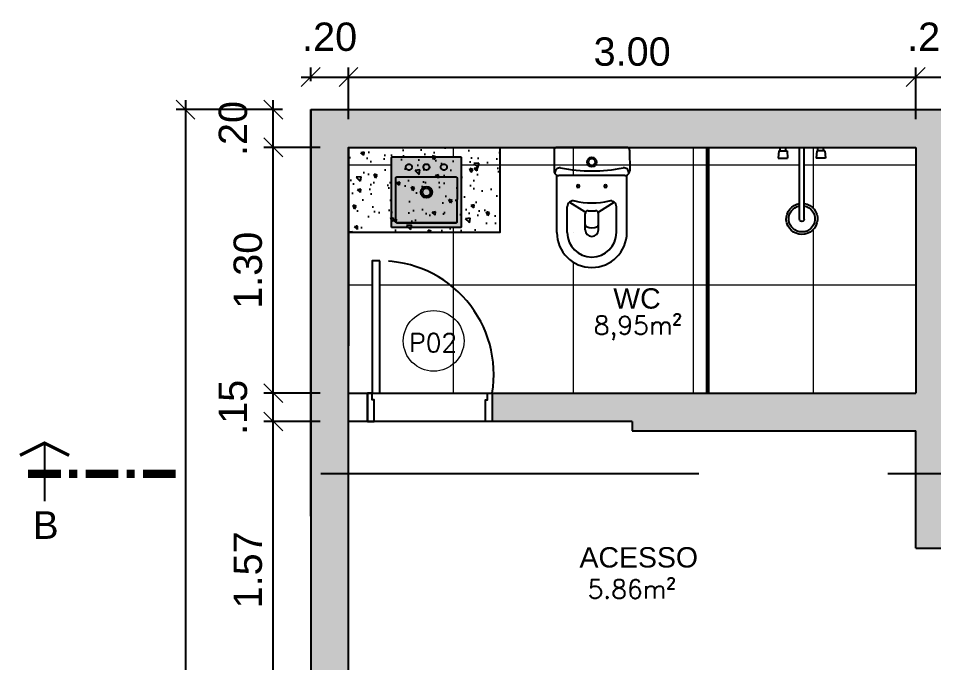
# Model space of a CAD drawing. Header units: metres. Extents: x 1186 to 11427, y -5173 to 11421.
# Drawn here: x 1222.695 to 1227.541, y 1462.62 to 1466.035 of the extents above; entities that cross this region are included whole.
import ezdxf
from ezdxf.enums import TextEntityAlignment as Align

# ---------------------------------------------------------------- set-up
doc = ezdxf.new("R2010")
doc.units = ezdxf.units.M
doc.header["$LTSCALE"] = 8
for name, pattern in [('DASHED', [0.75, 0.5, -0.25]), ('DASHED2', [0.375, 0.25, -0.125]), ('HIDDEN2', [0.1875, 0.125, -0.0625])]:
    doc.linetypes.add(name, pattern=pattern)
doc.layers.get('0').update_dxf_attribs({"lineweight": 5})
for name, color, linetype in [('_Mobiliário', 1, 'Continuous'), ('ARQ-ELEV-SOLID', 254, 'Continuous'), ('ARQ-ELEV6', 1, 'Continuous'), ('ARQ-PAR', 5, 'Continuous'), ('ARQ-PIS', 1, 'Continuous'), ('ARQ-POR', 7, 'Continuous'), ('ARQ-SAN', 253, 'Continuous'), ('ARQ-TEXTO-AMBIENTES-100', 2, 'Continuous')]:
    doc.layers.add(name, color=color, linetype=linetype)
for name, color, linetype, lineweight in [('ARQ-hatch san', 255, 'Continuous', 0), ('ARQ-TEXTO-EQUIPO-50', 7, 'Continuous', 5), ('KIRYA - COTAS', 7, 'Continuous', 5), ('KIRYA - PISO', 7, 'Continuous', 5), ('KIRYA - SÍMBOLO', 7, 'Continuous', 5)]:
    doc.layers.add(name, color=color, linetype=linetype, lineweight=lineweight)
doc.styles.add('EA_60_1-75', font='swissl.ttf', dxfattribs={"height": 0.113})
doc.styles.add('EA_80_1-75', font='swissl.ttf', dxfattribs={"height": 0.15})
doc.styles.add('GA RO 1_50', font='romans.shx', dxfattribs={"height": 0.09})
doc.styles.add('SANS', font='SAS_____.PFB')
doc.styles.get("Standard").update_dxf_attribs({"font": 'arial.ttf'})
doc.dimstyles.new('1-75', dxfattribs={"dimtxt": 0.113, "dimasz": 0.1, "dimexe": 0.05, "dimexo": 0.15, "dimgap": 0.057, "dimtad": 1, "dimzin": 4, "dimdsep": 46, "dimtxsty": 'EA_60_1-75', "dimblk1": 'OBLIQUE', "dimblk2": 'OBLIQUE', "dimsah": 1, "dimcen": 0.09, "dimdle": 0.05, "dimclrd": 144, "dimclre": 144, "dimclrt": 256, "dimadec": 0, "dimazin": 0, "dimtfac": 1, "dimtofl": 0, "dimtmove": 2, "dimatfit": 3, "dimldrblk": 'OBLIQUE', "dimfxl": 1, "dimtolj": 1, "dimtzin": 0, "dimarcsym": 0})

# ---------------------------------------------------------------- blocks, each defined once
blk = doc.blocks.new('BACIA')
at = {"layer": 'ARQ-SAN'}
for p, q in [((-8575.3304, 17786.2668), (-8575.3303, 17785.9635)), ((-8575.2754, 17786.2668), (-8575.2754, 17786.1314)), ((-8575.1804, 17786.2528), (-8575.1804, 17786.1668)), ((-8575.1104, 17786.2528), (-8575.1104, 17786.1668)), ((-8575.0154, 17786.2668), (-8575.0154, 17786.1314)), ((-8574.9604, 17786.2668), (-8574.9603, 17785.9635)), ((-8575.1818, 17786.1568), (-8575.2632, 17786.1073)), ((-8575.1254, 17786.1518), (-8575.1654, 17786.1518)), ((-8575.1089, 17786.1568), (-8575.0282, 17786.1077)), ((-8575.3203, 17785.9658), (-8574.9703, 17785.9658)), ((-8575.3453, 17785.8318), (-8575.3453, 17785.9408)), ((-8574.9453, 17785.8318), (-8574.9453, 17785.9408)), ((-8575.3303, 17785.8168), (-8574.9603, 17785.8168))]:
    blk.add_line(p, q, dxfattribs=at)
for radius in [0.025, 0.018]:
    blk.add_circle((-8575.1453, 17785.894), radius, dxfattribs=at)
for centre, radius, start, end in [((-8575.1454, 17786.2668), 0.185, 0.0016, 180.0016), ((-8575.1454, 17786.2668), 0.13, 0.0016, 180.0016), ((-8575.1454, 17786.2528), 0.035, 0.0016, 180.0016), ((-8575.1454, 17786.1756), 0.0663, 63.6164, 116.3867), ((-8575.1704, 17786.226), 0.01, 116.4013, 180.0016), ((-8575.1204, 17786.226), 0.01, 0.0016, 63.6018), ((-8575.1654, 17786.1668), 0.015, 180.0016, 269.9975), ((-8575.1254, 17786.1668), 0.015, 270.0094, 359.9937), ((-8575.2434, 17786.1314), 0.032, 180.0016, 283.3342), ((-8575.1454, 17785.7178), 0.393, 76.6654, 103.3269), ((-8575.0474, 17786.1314), 0.032, 256.6692, 0.0016), ((-8575.2179, 17786.0218), 0.0075, 90.0016, 270.0016), ((-8575.2179, 17786.0218), 0.0075, 270.0016, 90.0016), ((-8575.0729, 17786.0218), 0.0075, 90.0016, 270.0016), ((-8575.0729, 17786.0218), 0.0075, 270.0016, 90.0016), ((-8575.3203, 17785.9408), 0.025, 89.999, 180.0041), ((-8575.3153, 17785.9501), 0.025, 180.0016, 280.5955), ((-8574.9753, 17785.9501), 0.025, 259.4091, 359.7684), ((-8574.9703, 17785.9408), 0.025, 359.999, 90.0041), ((-8575.1454, 17785.0408), 0.9, 79.4075, 100.5881), ((-8575.3303, 17785.8318), 0.015, 180.0016, 269.9975), ((-8574.9603, 17785.8318), 0.015, 270.0094, 359.9937)]:
    blk.add_arc(centre, radius, start, end, dxfattribs=at)
blk = doc.blocks.new('L73_p')
at = {"layer": 'ARQ-hatch san', "true_color": 0xffffff}
h = blk.add_hatch(color=7, dxfattribs=at)
h.dxf.hatch_style = 2
h.paths.add_polyline_path([(-0.2029, -0.201, 0.414214), (-0.2011, -0.2028), (0.201, -0.2028, 0.414214), (0.2028, -0.201), (0.2028, 0.201, 0.416666), (0.201, 0.2028), (-0.2011, 0.2028, 0.414214), (-0.2029, 0.201)])
h.paths.add_polyline_path([(0.1728, 0.0882, -0.414601), (0.1778, 0.0832), (0.1775, -0.173, -0.413826), (0.173, -0.1775), (-0.1724, -0.1775, -0.06721), (-0.1738, -0.1773), (-0.1749, -0.1769), (-0.1751, -0.1767, -0.054879), (-0.176, -0.176), (-0.176, -0.176), (-0.176, -0.176, -0.066644), (-0.1768, -0.1749), (-0.1773, -0.1738), (-0.1774, -0.1735, -0.052691), (-0.1775, -0.1725), (-0.1778, 0.0832, -0.414578), (-0.1728, 0.0882)], flags=16)
h.paths.add_polyline_path([(-0.1014, 0.1633, -1), (-0.1014, 0.1278, -1)], flags=16)
h.paths.add_polyline_path([(0, 0.1633, -1), (0, 0.1278, -1)], flags=0)
h.paths.add_polyline_path([(0, 0.033, -1), (0, -0.033, -1)], flags=0)
h.paths.add_polyline_path([(0, 0.0226, -1), (0, -0.0226, -1)], flags=0)
h.paths.add_polyline_path([(0.1014, 0.1633, -1), (0.1014, 0.1278, -1)], flags=16)
h.paths.add_polyline_path([(-0.1014, 0.1633, 1), (-0.1014, 0.1278, 1)], flags=0)
h.paths.add_polyline_path([(0, 0.1278, 1), (0, 0.1633, 1)], flags=16)
h.paths.add_polyline_path([(0.1014, 0.1278, 1), (0.1014, 0.1633, 1)], flags=16)
for points in [[(0.201, -0.2028), (-0.2011, -0.2028, -0.414214), (-0.2029, -0.201), (-0.2029, 0.201, -0.414214), (-0.2011, 0.2028), (0.201, 0.2028)], [(-0.1775, -0.1724, 0.414577), (-0.1724, -0.1775)]]:
    blk.add_lwpolyline(points, format="xyb")
at = {"linetype": 'DASHED'}
for points in [[(-0.1014, 0.1633, 1), (-0.1014, 0.1278, 1)], [(0.1014, 0.1633, 1), (0.1014, 0.1278, 1)]]:
    blk.add_lwpolyline(points, format="xyb", close=True, dxfattribs=at)
for points in [[(0, 0.1633, 1), (0, 0.1278, 1)], [(0.2028, 0.201, 0.414214), (0.201, 0.2028, -0.414214)], [(-0.1724, -0.1775), (0.173, -0.1775, 0.413827), (0.1775, -0.173), (0.1778, 0.0832, 0.414601), (0.1728, 0.0882), (-0.1728, 0.0882, 0.414577), (-0.1778, 0.0832), (-0.1775, -0.1724), (-0.1774, -0.1735), (-0.1772, -0.1742), (-0.1769, -0.1749), (-0.176, -0.176), (-0.1751, -0.1767), (-0.1745, -0.177), (-0.1738, -0.1773)], [(0, 0.033, 1), (0, -0.033, 1)], [(0, 0.0226, 1), (0, -0.0226, 1)], [(0.2028, -0.201, -0.414214), (0.201, -0.2028, 0.414214)]]:
    blk.add_lwpolyline(points, format="xyb", close=True)
for points in [[(0.2028, -0.201), (0.2028, 0.201)], [(0.1724, -0.1775), (-0.1724, -0.1775)]]:
    blk.add_lwpolyline(points)
blk = doc.blocks.new('CHUVEIRO')
at = {"layer": 'ARQ-SAN'}
for p, q in [((-8578.802, 17789.5446), (-8578.8191, 17789.5446)), ((-8578.802, 17789.5514), (-8578.762, 17789.5548)), ((-8578.802, 17789.5514), (-8578.802, 17789.5077)), ((-8578.762, 17789.5548), (-8578.762, 17789.5049)), ((-8578.802, 17789.5146), (-8578.8191, 17789.5146)), ((-8578.802, 17789.5077), (-8578.762, 17789.5049)), ((-8578.4394, 17789.4418), (-8578.8194, 17789.4418)), ((-8578.4394, 17789.4174), (-8578.8194, 17789.4174)), ((-8578.802, 17789.3446), (-8578.8191, 17789.3446)), ((-8578.802, 17789.3514), (-8578.762, 17789.3542)), ((-8578.802, 17789.3078), (-8578.802, 17789.3514)), ((-8578.762, 17789.3044), (-8578.762, 17789.3542)), ((-8578.802, 17789.3146), (-8578.8191, 17789.3146)), ((-8578.802, 17789.3078), (-8578.762, 17789.3044))]:
    blk.add_line(p, q, dxfattribs=at)
blk.add_lwpolyline([(-8578.8194, 17789.4418), (-8578.8194, 17789.4174)], dxfattribs=at)
for centre, radius, start, end in [((-8578.4416, 17789.4296), 0.0825, 188.4801, 171.5199), ((-8578.4416, 17789.4296), 0.0693, 190.118, 169.882), ((-8578.4394, 17789.4296), 0.0122, 270, 90)]:
    blk.add_arc(centre, radius, start, end, dxfattribs=at)
blk = doc.blocks.new('Ind-corte05')
blk.add_line((0.352, 1.5), (-0.312, 1.5))
for points, const_width in [([(0.211, 1.781), (0.352, 1.5), (0.211, 1.219)], 0.0375), ([(0, 1.688), (0, 1.312)], 0.0938), ([(0, 1.219), (0, 1.125)], 0.0938), ([(0, 1.031), (0, 0.656)], 0.0938), ([(0, 0.562), (0, 0.469)], 0.0938), ([(0, 0.375), (0, 0)], 0.0938)]:
    blk.add_lwpolyline(points, dxfattribs=dict(const_width=const_width))
at = {"color": 4, "style": 'SANS'}
blk.add_attdef('CORTE', text='', height=0.5, rotation=90, dxfattribs=at).set_placement((-0.391, 1.5), align=Align.CENTER)
blk = doc.blocks.new('_OBLIQUE')
at = {"color": 0, "linetype": 'ByBlock'}
blk.add_line((-0.5, -0.5), (0.5, 0.5), dxfattribs=at)
blk = doc.blocks.new('*D364')
at = {"layer": 'Defpoints', "color": 0, "transparency": 16777216}
for p in [(1224.0431, 1463.9015), (1224.4411, 1463.9015), (1224.4411, 1462.3316)]:
    blk.add_point(p, dxfattribs=at)
at = {"layer": 'KIRYA - COTAS', "color": 144, "lineweight": -2, "transparency": 16777216}
for p, q in [((1224.0431, 1462.2816), (1224.0431, 1463.9515)), ((1224.2911, 1463.9015), (1223.9931, 1463.9015)), ((1224.2911, 1462.3316), (1223.9931, 1462.3316))]:
    blk.add_line(p, q, dxfattribs=at)
at = {"layer": 'KIRYA - COTAS', "color": 144, "lineweight": -2, "transparency": 16777216, "xscale": 0.1, "yscale": 0.1, "zscale": 0.1}
for p, rotation in [((1224.0431, 1463.9015), 90), ((1224.0431, 1462.3316), 270)]:
    blk.add_blockref('_OBLIQUE', p, dxfattribs=dict(at, rotation=rotation))
at = {"layer": 'KIRYA - COTAS', "transparency": 16777216, "insert": (1223.909, 1463.1165), "char_height": 0.15, "attachment_point": 5, "rotation": 90, "style": 'EA_80_1-75'}
blk.add_mtext('\\A1;1.57', dxfattribs=at)
blk = doc.blocks.new('*D365')
at = {"layer": 'Defpoints', "color": 0, "transparency": 16777216}
for p in [(1224.0431, 1464.0516), (1224.4411, 1464.0516), (1224.4411, 1463.9015)]:
    blk.add_point(p, dxfattribs=at)
at = {"layer": 'KIRYA - COTAS', "color": 144, "lineweight": -2, "transparency": 16777216}
for p, q in [((1224.0431, 1463.8515), (1224.0431, 1464.1016)), ((1224.2911, 1464.0516), (1223.9931, 1464.0516)), ((1224.2911, 1463.9015), (1223.9931, 1463.9015))]:
    blk.add_line(p, q, dxfattribs=at)
at = {"layer": 'KIRYA - COTAS', "color": 144, "lineweight": -2, "transparency": 16777216, "xscale": 0.1, "yscale": 0.1, "zscale": 0.1}
for p, rotation in [((1224.0431, 1464.0516), 90), ((1224.0431, 1463.9015), 270)]:
    blk.add_blockref('_OBLIQUE', p, dxfattribs=dict(at, rotation=rotation))
at = {"layer": 'KIRYA - COTAS', "transparency": 16777216, "insert": (1223.8305, 1463.9765), "char_height": 0.15, "attachment_point": 5, "rotation": 90, "style": 'EA_80_1-75'}
blk.add_mtext('\\A1;.15', dxfattribs=at)
blk = doc.blocks.new('*D366')
at = {"layer": 'Defpoints', "color": 0, "transparency": 16777216}
for p in [(1224.0431, 1465.3516), (1224.4411, 1465.3516), (1224.4411, 1464.0516)]:
    blk.add_point(p, dxfattribs=at)
at = {"layer": 'KIRYA - COTAS', "color": 144, "lineweight": -2, "transparency": 16777216}
for p, q in [((1224.0431, 1464.0016), (1224.0431, 1465.4016)), ((1224.2911, 1465.3516), (1223.9931, 1465.3516)), ((1224.2911, 1464.0516), (1223.9931, 1464.0516))]:
    blk.add_line(p, q, dxfattribs=at)
at = {"layer": 'KIRYA - COTAS', "color": 144, "lineweight": -2, "transparency": 16777216, "xscale": 0.1, "yscale": 0.1, "zscale": 0.1}
for p, rotation in [((1224.0431, 1465.3516), 90), ((1224.0431, 1464.0516), 270)]:
    blk.add_blockref('_OBLIQUE', p, dxfattribs=dict(at, rotation=rotation))
at = {"layer": 'KIRYA - COTAS', "transparency": 16777216, "insert": (1223.909, 1464.7016), "char_height": 0.15, "attachment_point": 5, "rotation": 90, "style": 'EA_80_1-75'}
blk.add_mtext('\\A1;1.30', dxfattribs=at)
blk = doc.blocks.new('*D367')
at = {"layer": 'Defpoints', "color": 0, "transparency": 16777216}
for p in [(1224.0431, 1465.5516), (1224.2411, 1465.5516), (1224.4411, 1465.3516)]:
    blk.add_point(p, dxfattribs=at)
at = {"layer": 'KIRYA - COTAS', "color": 144, "lineweight": -2, "transparency": 16777216}
for p, q in [((1224.0431, 1465.3016), (1224.0431, 1465.6016)), ((1224.0911, 1465.5516), (1223.9931, 1465.5516)), ((1224.2911, 1465.3516), (1223.9931, 1465.3516))]:
    blk.add_line(p, q, dxfattribs=at)
at = {"layer": 'KIRYA - COTAS', "color": 144, "lineweight": -2, "transparency": 16777216, "xscale": 0.1, "yscale": 0.1, "zscale": 0.1}
for p, rotation in [((1224.0431, 1465.5516), 90), ((1224.0431, 1465.3516), 270)]:
    blk.add_blockref('_OBLIQUE', p, dxfattribs=dict(at, rotation=rotation))
at = {"layer": 'KIRYA - COTAS', "transparency": 16777216, "insert": (1223.8305, 1465.4516), "char_height": 0.15, "attachment_point": 5, "rotation": 90, "style": 'EA_80_1-75'}
blk.add_mtext('\\A1;.20', dxfattribs=at)
blk = doc.blocks.new('*D304')
at = {"layer": 'Defpoints', "color": 0, "transparency": 16777216}
for p in [(1224.2411, 1465.5516), (1223.5788, 1458.0816), (1224.2411, 1458.0816)]:
    blk.add_point(p, dxfattribs=at)
at = {"layer": 'KIRYA - COTAS', "color": 144, "lineweight": -2, "transparency": 16777216}
for p, q in [((1223.5788, 1465.6016), (1223.5788, 1458.0316)), ((1224.0911, 1465.5516), (1223.5288, 1465.5516)), ((1224.0911, 1458.0816), (1223.5288, 1458.0816))]:
    blk.add_line(p, q, dxfattribs=at)
at = {"layer": 'KIRYA - COTAS', "color": 144, "lineweight": -2, "transparency": 16777216, "xscale": 0.1, "yscale": 0.1, "zscale": 0.1}
for p, rotation in [((1223.5788, 1465.5516), 90), ((1223.5788, 1458.0816), 270)]:
    blk.add_blockref('_OBLIQUE', p, dxfattribs=dict(at, rotation=rotation))
at = {"layer": 'KIRYA - COTAS', "transparency": 16777216, "insert": (1223.4468, 1461.8166), "char_height": 0.15, "attachment_point": 5, "rotation": 90, "style": 'EA_80_1-75'}
blk.add_mtext('\\A1;7.47', dxfattribs=at)
blk = doc.blocks.new('*D305')
at = {"layer": 'Defpoints', "color": 0, "transparency": 16777216}
for p in [(1224.4411, 1465.7236), (1224.2411, 1465.5516), (1224.4411, 1465.3516)]:
    blk.add_point(p, dxfattribs=at)
at = {"layer": 'KIRYA - COTAS', "color": 144, "lineweight": -2, "transparency": 16777216}
for p, q in [((1224.2411, 1465.7016), (1224.2411, 1465.7736)), ((1224.4411, 1465.5016), (1224.4411, 1465.7736)), ((1224.1911, 1465.7236), (1224.4911, 1465.7236))]:
    blk.add_line(p, q, dxfattribs=at)
at = {"layer": 'KIRYA - COTAS', "color": 144, "lineweight": -2, "transparency": 16777216, "xscale": 0.1, "yscale": 0.1, "zscale": 0.1, "rotation": 180}
blk.add_blockref('_OBLIQUE', (1224.2411, 1465.7236), dxfattribs=at)
at = {"layer": 'KIRYA - COTAS', "color": 144, "lineweight": -2, "transparency": 16777216, "xscale": 0.1, "yscale": 0.1, "zscale": 0.1}
blk.add_blockref('_OBLIQUE', (1224.4411, 1465.7236), dxfattribs=at)
at = {"layer": 'KIRYA - COTAS', "transparency": 16777216, "insert": (1224.3411, 1465.9362), "char_height": 0.15, "attachment_point": 5, "style": 'EA_80_1-75'}
blk.add_mtext('\\A1;.20', dxfattribs=at)
blk = doc.blocks.new('*D396')
at = {"layer": 'Defpoints', "color": 0, "transparency": 16777216}
for p in [(1227.4411, 1465.7236), (1224.4411, 1465.3516), (1227.4411, 1465.3516)]:
    blk.add_point(p, dxfattribs=at)
at = {"layer": 'KIRYA - COTAS', "color": 144, "lineweight": -2, "transparency": 16777216}
for p, q in [((1224.4411, 1465.5016), (1224.4411, 1465.7736)), ((1227.4411, 1465.5016), (1227.4411, 1465.7736)), ((1224.3911, 1465.7236), (1227.4911, 1465.7236))]:
    blk.add_line(p, q, dxfattribs=at)
at = {"layer": 'KIRYA - COTAS', "color": 144, "lineweight": -2, "transparency": 16777216, "xscale": 0.1, "yscale": 0.1, "zscale": 0.1, "rotation": 180}
blk.add_blockref('_OBLIQUE', (1224.4411, 1465.7236), dxfattribs=at)
at = {"layer": 'KIRYA - COTAS', "color": 144, "lineweight": -2, "transparency": 16777216, "xscale": 0.1, "yscale": 0.1, "zscale": 0.1}
blk.add_blockref('_OBLIQUE', (1227.4411, 1465.7236), dxfattribs=at)
at = {"layer": 'KIRYA - COTAS', "transparency": 16777216, "insert": (1225.9411, 1465.8577), "char_height": 0.15, "attachment_point": 5, "style": 'EA_80_1-75'}
blk.add_mtext('\\A1;3.00', dxfattribs=at)
blk = doc.blocks.new('*D397')
at = {"layer": 'Defpoints', "color": 0, "transparency": 16777216}
for p in [(1227.6411, 1465.7236), (1227.4411, 1465.3516), (1227.6411, 1465.3516)]:
    blk.add_point(p, dxfattribs=at)
at = {"layer": 'KIRYA - COTAS', "color": 144, "lineweight": -2, "transparency": 16777216}
for p, q in [((1227.4411, 1465.5016), (1227.4411, 1465.7736)), ((1227.6411, 1465.5016), (1227.6411, 1465.7736)), ((1227.3911, 1465.7236), (1227.6911, 1465.7236))]:
    blk.add_line(p, q, dxfattribs=at)
at = {"layer": 'KIRYA - COTAS', "color": 144, "lineweight": -2, "transparency": 16777216, "xscale": 0.1, "yscale": 0.1, "zscale": 0.1, "rotation": 180}
blk.add_blockref('_OBLIQUE', (1227.4411, 1465.7236), dxfattribs=at)
at = {"layer": 'KIRYA - COTAS', "color": 144, "lineweight": -2, "transparency": 16777216, "xscale": 0.1, "yscale": 0.1, "zscale": 0.1}
blk.add_blockref('_OBLIQUE', (1227.6411, 1465.7236), dxfattribs=at)
at = {"layer": 'KIRYA - COTAS', "transparency": 16777216, "insert": (1227.5411, 1465.9362), "char_height": 0.15, "attachment_point": 5, "style": 'EA_80_1-75'}
blk.add_mtext('\\A1;.20', dxfattribs=at)

msp = doc.modelspace()

# ---------------------------------------------------------------- hatches: boundary and pattern name
at = {"true_color": 0x939598}
h = msp.add_hatch(color=252, dxfattribs=at)
h.dxf.hatch_style = 1
h.paths.add_polyline_path([(1224.4411, 1463.625), (1224.2411, 1463.625), (1224.2411, 1462.5316), (1224.4411, 1462.5316)])
h.paths.add_polyline_path([(1224.4411, 1465.3515), (1224.4411, 1465.5516), (1224.2411, 1465.5516), (1224.2411, 1463.625), (1224.4411, 1463.625)])
h.paths.add_polyline_path([(1232.3882, 1463.563), (1233.707, 1463.563), (1233.707, 1463.9962), (1232.3882, 1463.9962)], flags=9)
h.paths.add_polyline_path([(1232.2498, 1463.8827), (1233.7706, 1463.8827), (1233.7706, 1464.3501), (1232.2498, 1464.3501)], flags=9)
h.paths.add_polyline_path([(1230.7567, 1459.7876), (1232.1041, 1459.7876), (1232.1041, 1460.2208), (1230.7567, 1460.2208)], flags=9)
h.paths.add_polyline_path([(1230.7304, 1460.1073), (1232.0479, 1460.1073), (1232.0479, 1460.5747), (1230.7304, 1460.5747)], flags=9)
h.paths.add_polyline_path([(1225.3819, 1459.6717), (1226.7007, 1459.6717), (1226.7007, 1460.105), (1225.3819, 1460.105)], flags=9)
h.paths.add_polyline_path([(1225.3089, 1459.9915), (1226.6264, 1459.9915), (1226.6264, 1460.4589), (1225.3089, 1460.4589)], flags=9)
h.paths.add_polyline_path([(1228.836, 1463.836), (1229.9924, 1463.836), (1229.9924, 1464.2693), (1228.836, 1464.2693)], flags=9)
h.paths.add_polyline_path([(1228.9381, 1464.1558), (1229.9155, 1464.1558), (1229.9155, 1464.6232), (1228.9381, 1464.6232)], flags=9)
h = msp.add_hatch(color=252, dxfattribs=at)
h.dxf.hatch_style = 1
h.paths.add_polyline_path([(1234.9711, 1465.5516), (1224.4411, 1465.5516), (1224.4411, 1465.3515), (1225.2411, 1465.3515), (1225.9411, 1465.3515), (1226.8266, 1465.3515), (1226.8266, 1465.3515), (1226.851, 1465.3515), (1227.4411, 1465.3515), (1227.4411, 1464.0515), (1225.9411, 1464.0515), (1225.2011, 1464.0515), (1225.2011, 1463.9015), (1225.9411, 1463.9015), (1225.9411, 1463.8516), (1227.4411, 1463.8516), (1227.4411, 1463.2316), (1228.8011, 1463.2316), (1228.8011, 1463.1916), (1228.9511, 1463.1915), (1228.9511, 1463.3816), (1227.6411, 1463.3816), (1227.6411, 1464.6656), (1227.6411, 1465.3515), (1231.0611, 1465.3515), (1231.0611, 1462.3315), (1228.9511, 1462.3315), (1228.9511, 1462.4316), (1228.8011, 1462.4316), (1228.8011, 1462.3315), (1228.4611, 1462.3315), (1228.4611, 1462.1315), (1228.4611, 1462.1315), (1228.4611, 1462.3315), (1228.4261, 1462.3315), (1228.4261, 1462.1675), (1228.4361, 1462.1675), (1228.4361, 1462.1315), (1228.4461, 1462.1315), (1228.4611, 1462.1315), (1228.4611, 1462.3315), (1228.4611, 1462.3315), (1228.4611, 1462.1315), (1233.9511, 1462.1315), (1233.9511, 1462.3315), (1233.9511, 1462.3315), (1233.9511, 1462.1315), (1233.9861, 1462.1315), (1233.9861, 1462.2956), (1233.9761, 1462.2956), (1233.9761, 1462.3316), (1233.9661, 1462.3315), (1233.9511, 1462.3315), (1233.9511, 1462.1315), (1233.9511, 1462.1315), (1233.9511, 1462.3315), (1231.2611, 1462.3315), (1231.2611, 1465.3515), (1234.7711, 1465.3515), (1234.7711, 1462.3315), (1234.6711, 1462.3315), (1234.6711, 1462.1315), (1234.7711, 1462.1315), (1234.7711, 1459.2415), (1234.9711, 1459.2415), (1234.9711, 1459.2415), (1234.7711, 1459.2415), (1234.7711, 1459.2415), (1234.807, 1459.2415), (1234.807, 1459.2415), (1234.9711, 1459.2415), (1234.9711, 1459.2415), (1234.7711, 1459.2415), (1234.7711, 1459.2415), (1234.9711, 1459.2415), (1234.9711, 1461.0816)])
at = {"layer": 'ARQ-SAN', "ltscale": 0.2}
h = msp.add_hatch(dxfattribs=at)
h.set_pattern_fill('AR-CONC', color=256, scale=0.027333, angle=450)
h.set_pattern_definition([(140, (2237.53049, 3902.32986), (0.017151763, 0.196045549), [0.020499418, -0.225493597]), (85, (2237.53049, 3902.32986), (-0.205593345, -0.037924288), [0.016399534, -0.180394877]), (190.4514445, (2237.53192, 3902.3462), (-0.18844158, 0.158121261), [0.017421824, -0.191640069]), (136.1842, (2237.47582, 3902.32986), (0.045240652, 0.291704347), [0.030749127, -0.338240395]), (186.635635, (2237.4796, 3902.35417), (-0.266251523, 0.25546701), [0.02613275, -0.287460265]), (81.184164, (2237.47582, 3902.32986), (-0.266251523, 0.25546701), [0.0245993, -0.270592316]), (111, (2237.48949, 3902.3572), (0.110046038, 0.163149961), [0.020499418, -0.225493597]), (56, (2237.48949, 3902.3572), (-0.19820205, 0.066504302), [0.016399534, -0.180394877]), (161.451445, (2237.49866, 3902.3708), (-0.088156012, 0.229654261), [0.017421824, -0.191640069]), (127.5, (2237.53049, 3902.329865), (-0.0909884029, 0.0033235994), [0, -0.1782082727, 0, -0.183128133, 0, -0.181078191]), (97.5, (2237.53049, 3902.32986), (-0.1078028066, 0.0719036317), [0, -0.1044103684, 0, -0.174108389, 0, -0.069014707]), (57.5, (2237.53049, 3902.26891), (0.0061648232, 0.1459073225), [0, -0.068331393, 0, -0.213193946, 0, -0.2828919667]), (47.5, (2237.53049, 3902.24158), (-0.0273612515, 0.159399693), [0, -0.088830811, 0, -0.141582646, 0, -0.200894295])])
h.paths.add_polyline_path([(1224.4406, 1464.9016), (1225.2406, 1464.9016), (1225.2417, 1465.3515), (1224.4417, 1465.3515)])
at = {"layer": 'KIRYA - PISO', "true_color": 0x939598}
h = msp.add_hatch(dxfattribs=at)
h.set_pattern_fill('ANSI37', color=252, scale=0.2, angle=-45)
h.set_pattern_definition([(0, (-3357.1643, 326.70425), (2e-16, 0.635), []), (90, (-3357.1643, 326.70425), (-0.635, 2e-16), [])])
edge = h.paths.add_edge_path()
edge.add_line((1227.4411, 1465.3515), (1226.9538, 1465.3515))
edge.add_line((1226.9538, 1465.3515), (1226.9538, 1465.3341))
edge.add_line((1226.9538, 1465.3341), (1226.9606, 1465.3341))
edge.add_line((1226.9606, 1465.3341), (1226.964, 1465.2941))
edge.add_line((1226.964, 1465.2941), (1226.9141, 1465.2941))
edge.add_line((1226.9141, 1465.2941), (1226.9169, 1465.3341))
edge.add_line((1226.9169, 1465.3341), (1226.9238, 1465.3341))
edge.add_line((1226.9238, 1465.3341), (1226.9238, 1465.3515))
edge.add_line((1226.9238, 1465.3515), (1226.851, 1465.3515))
edge.add_line((1226.851, 1465.3515), (1226.851, 1465.0553))
edge.add_arc((1226.8388, 1464.9737), 0.0825, -261.5205, 81.5193, ccw=False)
edge.add_line((1226.8266, 1465.0553), (1226.8266, 1465.3515))
edge.add_line((1226.8266, 1465.3515), (1226.7538, 1465.3515))
edge.add_line((1226.7538, 1465.3515), (1226.7538, 1465.3341))
edge.add_line((1226.7538, 1465.3341), (1226.7606, 1465.3341))
edge.add_line((1226.7606, 1465.3341), (1226.7634, 1465.2941))
edge.add_line((1226.7634, 1465.2941), (1226.7136, 1465.2941))
edge.add_line((1226.7136, 1465.2941), (1226.717, 1465.3341))
edge.add_line((1226.717, 1465.3341), (1226.7238, 1465.3341))
edge.add_line((1226.7238, 1465.3341), (1226.7238, 1465.3515))
edge.add_line((1226.7238, 1465.3515), (1226.2895, 1465.3515))
edge.add_line((1226.2895, 1465.3515), (1226.2895, 1464.0515))
edge.add_line((1226.2895, 1464.0515), (1227.4411, 1464.0515))
edge.add_line((1227.4411, 1464.0515), (1227.4411, 1465.3515))
h.paths.add_polyline_path([(1225.9411, 1465.3515), (1226.2895, 1465.3515), (1226.2895, 1464.0515), (1225.9411, 1464.0515), (1225.3011, 1464.0515), (1225.3011, 1463.9015), (1225.3011, 1463.9195), (1225.3011, 1464.0335), (1225.2761, 1464.0156), (1225.2761, 1464.0512), (1224.5661, 1464.0418), (1224.5661, 1464.0157), (1224.5411, 1464.0157), (1224.5411, 1464.0515), (1224.4411, 1464.0515), (1224.4411, 1465.3515), (1225.2411, 1465.3515)])
edge = h.paths.add_edge_path(flags=16)
edge.add_line((1225.5431, 1464.9015), (1225.5431, 1465.2046))
edge.add_arc((1225.5531, 1465.2275), 0.025, 246.4278, 270.0043)
edge.add_line((1225.5531, 1465.2025), (1225.9031, 1465.2026))
edge.add_arc((1225.9031, 1465.2276), 0.025, 270.0043, 293.5808)
edge.add_line((1225.9131, 1465.2047), (1225.9131, 1464.9016))
edge.add_arc((1225.7281, 1464.9016), 0.185, -179.9957, 0.0043, ccw=False)
edge = h.paths.add_edge_path(flags=0)
edge.add_line((1225.5981, 1464.9015), (1225.5981, 1465.037))
edge.add_arc((1225.6301, 1465.037), 0.032, 76.6657, 180.0169, ccw=False)
edge.add_arc((1225.7281, 1465.4506), 0.393, 256.6687, 283.2275)
edge.add_arc((1225.8261, 1465.037), 0.032, 0.0043, 104.5946, ccw=False)
edge.add_line((1225.8581, 1465.037), (1225.8581, 1465.037))
edge.add_line((1225.8581, 1465.037), (1225.8581, 1464.9016))
edge.add_arc((1225.7281, 1464.9016), 0.13, -179.9957, 0.0043, ccw=False)
edge = h.paths.add_edge_path(flags=0)
edge.add_line((1225.6931, 1464.9155), (1225.6931, 1465.0015))
edge.add_arc((1225.7081, 1465.0015), 0.015, 90.0239, 180.0239, ccw=False)
edge.add_line((1225.7081, 1465.0166), (1225.7478, 1465.0166))
edge.add_arc((1225.7481, 1465.0016), 0.015, 0.0043, 91.0325, ccw=False)
edge.add_line((1225.7631, 1465.0016), (1225.7631, 1464.9156))
edge.add_arc((1225.7281, 1464.9156), 0.035, -179.9957, 0.0059, ccw=False)
edge = h.paths.add_edge_path(flags=0)
edge.add_arc((1225.8006, 1465.1466), 0.0075, 0, 360)
edge = h.paths.add_edge_path(flags=0)
edge.add_arc((1225.6556, 1465.1465), 0.0075, 0, 360)
edge = h.paths.add_edge_path(flags=16)
edge.add_arc((1225.7281, 1465.2744), 0.025, 0, 360)
edge = h.paths.add_edge_path(flags=16)
edge.add_arc((1225.7281, 1465.2744), 0.018, 0, 360)
edge = h.paths.add_edge_path(flags=16)
edge.add_line((1225.0378, 1464.9317), (1225.0378, 1465.298))
edge.add_arc((1225.0361, 1465.298), 0.00164, 0, 90)
edge.add_line((1225.0361, 1465.2996), (1224.6698, 1465.2996))
edge.add_arc((1224.6698, 1465.298), 0.00164, 90.4793, 180)
edge.add_line((1224.6682, 1465.298), (1224.6682, 1464.9317))
edge.add_arc((1224.6698, 1464.9317), 0.00164, 180, 270)
edge.add_line((1224.6698, 1464.93), (1225.0361, 1464.93))
edge.add_arc((1225.0361, 1464.9317), 0.00164, 270, 360)
h.paths.add_polyline_path([(1224.6959, 1464.9531), (1224.6913, 1464.9531), (1224.6909, 1465.1952), (1225.015, 1465.1952), (1225.0147, 1464.9531)], flags=0)
edge = h.paths.add_edge_path(flags=0)
edge.add_arc((1224.9453, 1465.2474), 0.0162, 0, 360)
edge = h.paths.add_edge_path(flags=0)
edge.add_arc((1224.853, 1465.1148), 0.03, 0, 360)
edge = h.paths.add_edge_path(flags=0)
edge.add_arc((1224.853, 1465.1148), 0.0206, 0, 360)
edge = h.paths.add_edge_path(flags=0)
edge.add_arc((1224.853, 1465.2474), 0.0162, 0, 360)
edge = h.paths.add_edge_path(flags=0)
edge.add_arc((1224.7606, 1465.2474), 0.0162, 0, 360)
h.paths.add_polyline_path([(1224.6061, 1464.0515), (1224.5661, 1464.0515), (1224.5661, 1464.7513), (1224.6061, 1464.7513)], flags=16)

# ---------------------------------------------------------------- linework, layer by layer
at = {"layer": 'ARQ-ELEV-SOLID', "linetype": 'DASHED2'}
msp.add_line((1235.294, 1463.625), (1223.5265, 1463.625), dxfattribs=at)
at = {"layer": 'ARQ-ELEV6'}
msp.add_lwpolyline([(1224.5411, 1464.0515), (1225.2011, 1464.0515), (1225.2011, 1463.9015), (1224.5411, 1463.9015)], close=True, dxfattribs=at)
at = {"layer": 'ARQ-PAR'}
for p, q in [((1224.2411, 1463.4016), (1224.2411, 1465.5516)), ((1224.2411, 1465.5516), (1224.2411, 1462.5316)), ((1224.2411, 1465.5516), (1234.9711, 1465.5516)), ((1224.4411, 1462.5316), (1224.4411, 1465.3515)), ((1224.4411, 1465.3515), (1225.9411, 1465.3515)), ((1224.4411, 1465.3515), (1224.4411, 1464.3016)), ((1225.9411, 1465.3515), (1227.4411, 1465.3515)), ((1227.4411, 1465.3515), (1227.4411, 1464.0515)), ((1224.5411, 1463.9015), (1224.5411, 1464.0415)), ((1225.9411, 1464.0515), (1227.4411, 1464.0515)), ((1225.9411, 1463.9015), (1225.9411, 1463.8516)), ((1225.9411, 1463.8516), (1227.4411, 1463.8516)), ((1227.4411, 1463.2316), (1227.4411, 1463.8516)), ((1227.4411, 1463.2316), (1228.8011, 1463.2316))]:
    msp.add_line(p, q, dxfattribs=at)
for points in [[(1224.5761, 1463.9015), (1224.4411, 1463.9015), (1224.4411, 1464.0515), (1224.6061, 1464.0515)], [(1225.2011, 1464.0515), (1225.9411, 1464.0515)], [(1225.9411, 1463.9015), (1225.2011, 1463.9015)]]:
    msp.add_lwpolyline(points, dxfattribs=at)
at = {"layer": 'ARQ-PIS'}
for p, q in [((1226.3346, 1465.3515), (1226.3346, 1464.0515)), ((1226.3446, 1465.3515), (1226.3446, 1464.0515))]:
    msp.add_line(p, q, dxfattribs=at)
at = {"layer": 'ARQ-POR'}
msp.add_lwpolyline([(1224.6061, 1464.7513), (1224.5661, 1464.7513), (1224.5661, 1464.0515), (1224.6061, 1464.0515)], close=True, dxfattribs=at)
for points in [[(1224.5761, 1463.9015), (1224.5761, 1463.9015), (1224.5761, 1464.0157), (1224.5661, 1464.0157), (1224.5661, 1464.0513), (1224.5561, 1464.0515), (1224.5411, 1464.0515), (1224.5411, 1463.9015), (1224.5761, 1463.9015)], [(1225.1661, 1463.9015), (1225.1661, 1463.9015), (1225.1661, 1464.0156), (1225.1761, 1464.0156), (1225.1761, 1464.0515), (1225.1861, 1464.0515), (1225.2011, 1464.0515), (1225.2011, 1463.9015), (1225.1661, 1463.9015)]]:
    msp.add_lwpolyline(points, dxfattribs=at)
at = {"layer": 'ARQ-POR', "color": 252, "linetype": 'HIDDEN2'}
msp.add_arc((1224.6088, 1464.1507), 0.6006, 350.4908, 90.2549, dxfattribs=at)
at = {"layer": 'ARQ-SAN'}
msp.add_lwpolyline([(1225.2411, 1465.3515), (1225.2411, 1464.9016), (1224.4411, 1464.9016), (1224.4411, 1465.3515)], close=True, dxfattribs=at)
at = {"layer": 'KIRYA - SÍMBOLO', "color": 242, "true_color": 0xcd2027}
msp.add_circle((1224.8913, 1464.328), 0.1605, dxfattribs=at)

# ---------------------------------------------------------------- block references
at = {"layer": '_Mobiliário'}
ref = msp.add_blockref('Ind-corte05', (1223.5265, 1463.625), dxfattribs=dict(at, xscale=0.462160860480971, yscale=0.462160860480971, zscale=0.462160860480971, rotation=90.00000000000199))
ref.add_attrib('CORTE', 'B', dxfattribs={"layer": '0', "color": 4, "height": 0.1462, "style": 'SANS'}).set_placement((1222.8396, 1463.2805), align=Align.CENTER)
at = {"layer": 'ARQ-SAN', "linetype": 'ByBlock', "rotation": 180.0027474819651}
msp.add_blockref('BACIA', (-7350.2702, 19250.7572), dxfattribs=at)
at = {"layer": 'ARQ-SAN', "linetype": 'ByBlock', "xscale": -1, "rotation": 89.99940554777872}
msp.add_blockref('CHUVEIRO', (19016.1794, -7113.6524), dxfattribs=at)
at = {"layer": 'ARQ-SAN', "xscale": -0.9110852389130741, "yscale": 0.9110852389130741, "zscale": 0.9110852389130741}
msp.add_blockref('L73_p', (1224.853, 1465.1148), dxfattribs=at)

# ---------------------------------------------------------------- texts
at = {"layer": 'ARQ-TEXTO-AMBIENTES-100', "color": 2, "char_height": 0.10765, "attachment_point": 3}
for s, insert, width in [('WC', (1226.0919, 1464.6065), 6.551214), ('ACESSO', (1226.2894, 1463.2367), 1.100257)]:
    msp.add_mtext(s, dxfattribs=dict(at, insert=insert, width=width))
at = {"layer": 'ARQ-TEXTO-EQUIPO-50', "style": 'GA RO 1_50'}
for s, p in [('8,95m²', (1225.7382, 1464.3622)), ('P02', (1224.7615, 1464.2698)), ('5.86m²', (1225.7057, 1462.966))]:
    msp.add_text(s, height=0.09715, dxfattribs=at).set_placement(p)

# ---------------------------------------------------------------- dimensions: what is measured, and where the dimension line sits
at = {"layer": 'KIRYA - COTAS'}
for base, p1, p2, picture, middle in [((1224.4411, 1465.7236), (1224.2411, 1465.5516), (1224.4411, 1465.3515), '*D305', (1224.3411, 1465.9362)), ((1227.6411, 1465.7236), (1227.4411, 1465.3515), (1227.6411, 1465.3515), '*D397', (1227.5411, 1465.9362)), ((1227.4411, 1465.7236), (1224.4411, 1465.3515), (1227.4411, 1465.3515), '*D396', (1225.9411, 1465.8577))]:
    dim = msp.add_linear_dim(base=base, p1=p1, p2=p2, dimstyle='1-75', override={"dimtxsty": 'EA_80_1-75'}, dxfattribs=at)
    dim.commit()
    dim.dimension.update_dxf_attribs({"geometry": picture, "text_midpoint": middle})
for base, p1, p2, picture, middle in [((1223.5788, 1458.0816), (1224.2411, 1465.5516), (1224.2411, 1458.0816), '*D304', (1223.4468, 1461.8166)), ((1224.0431, 1465.5516), (1224.4411, 1465.3515), (1224.2411, 1465.5516), '*D367', (1223.8305, 1465.4516)), ((1224.0431, 1465.3515), (1224.4411, 1464.0515), (1224.4411, 1465.3515), '*D366', (1223.909, 1464.7016)), ((1224.0431, 1464.0515), (1224.4411, 1463.9015), (1224.4411, 1464.0515), '*D365', (1223.8305, 1463.9765)), ((1224.0431, 1463.9015), (1224.4411, 1462.3315), (1224.4411, 1463.9015), '*D364', (1223.909, 1463.1165))]:
    dim = msp.add_linear_dim(base=base, p1=p1, p2=p2, angle=90, dimstyle='1-75', override={"dimtxsty": 'EA_80_1-75'}, dxfattribs=at)
    dim.commit()
    dim.dimension.update_dxf_attribs({"geometry": picture, "text_midpoint": middle})

doc.saveas('drawing.dxf')
